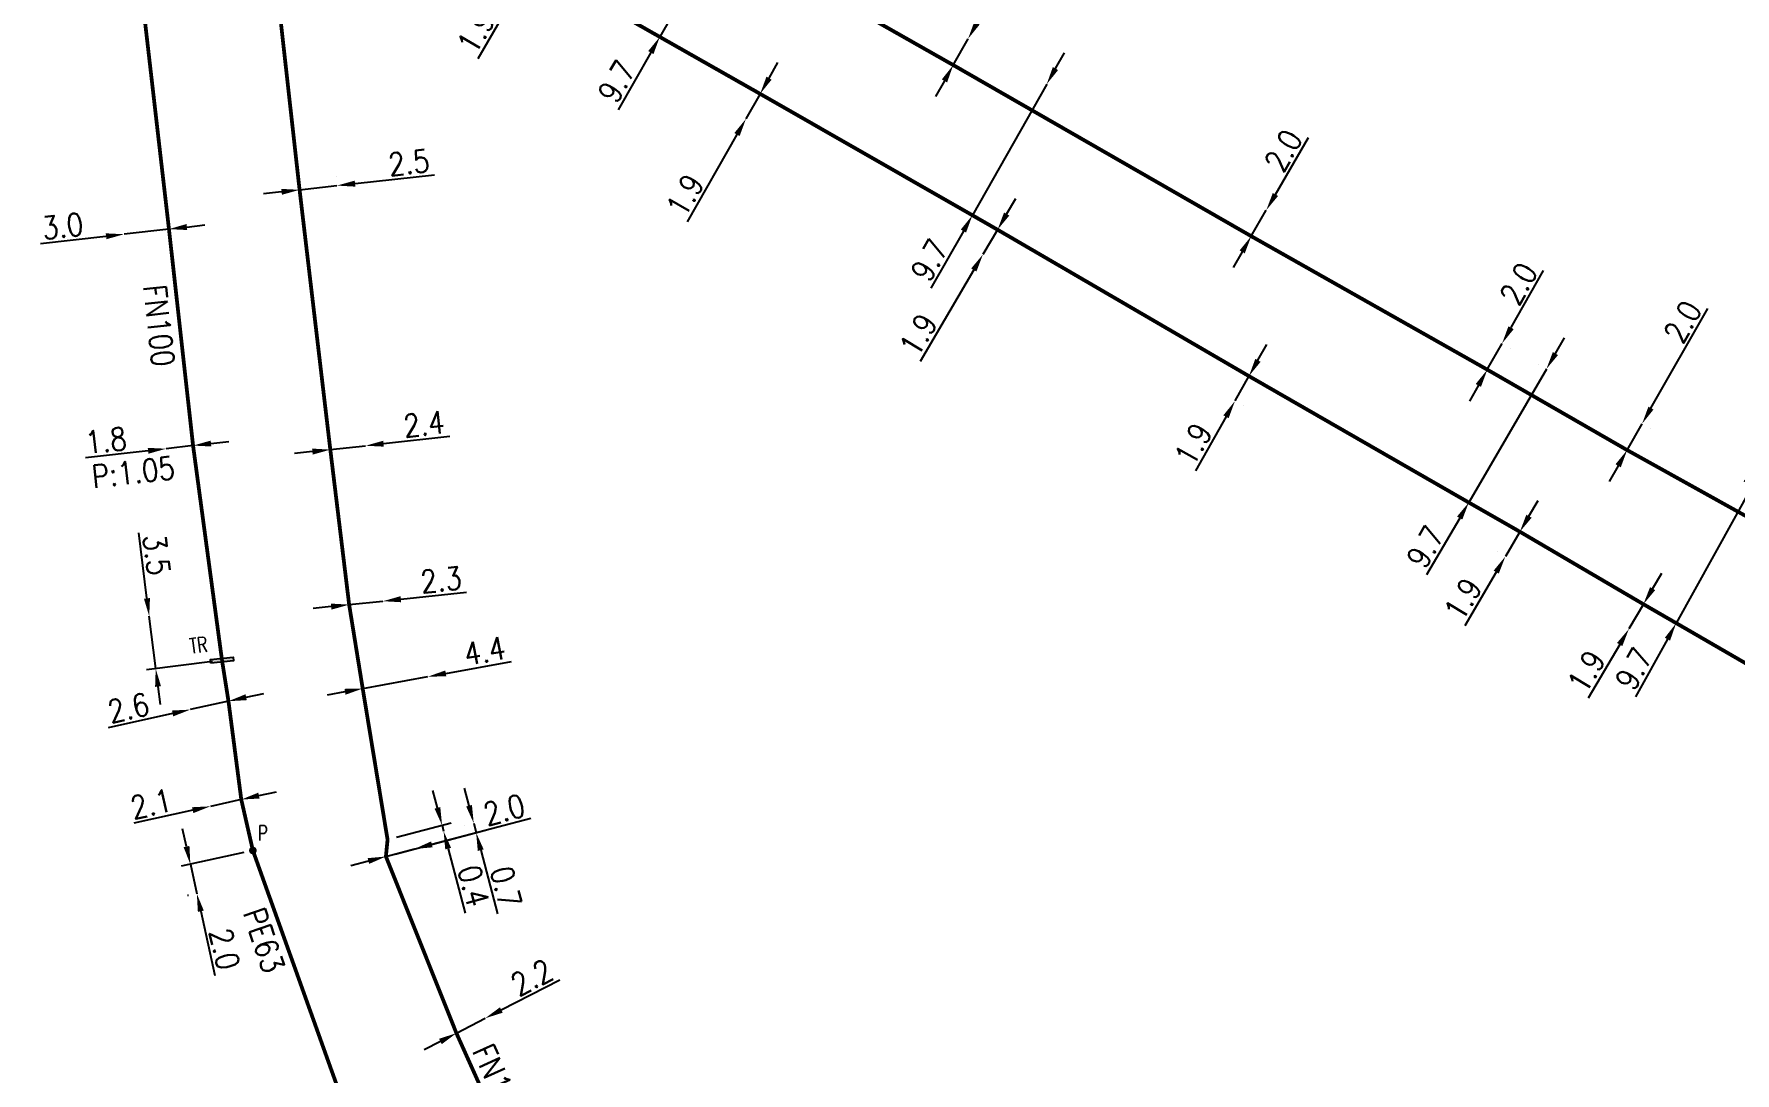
# Model space of a CAD drawing. Header units: millimetres. Extents: x 155997 to 157006, y 121209 to 122008.
# Drawn here: x 156429.4 to 156542.3, y 121668 to 121737 of the extents above; entities that cross this region are included whole.
import ezdxf
from ezdxf.enums import TextEntityAlignment as Align

# ---------------------------------------------------------------- set-up
doc = ezdxf.new("R2010")
doc.units = ezdxf.units.MM
for name, pattern in [('L_25_AP', [2000, 1000, 1000]), ('L_25_FN', [2000, 1000, 1000]), ('L_25_PE', [2000, 1000, 1000])]:
    doc.linetypes.add(name, pattern=pattern)
doc.layers.get('0').update_dxf_attribs({"linetype": 'CONTINUOUS'})
for name, color, linetype in [('L_150', 1, 'CONTINUOUS'), ('L_300', 7, 'CONTINUOUS'), ('L_340', 7, 'CONTINUOUS')]:
    doc.layers.add(name, color=color, linetype=linetype)
doc.styles.add('G_ROMANS', font='ROMANS.SHX', dxfattribs={"width": 0.75})
doc.styles.get("Standard").update_dxf_attribs({"font": 'romans.shx', "width": 0.85})
doc.dimstyles.get("Standard").update_dxf_attribs({"dimtxt": 1.5, "dimasz": 1.2, "dimexe": 0.625, "dimexo": 0.625, "dimgap": 0.25, "dimtad": 1, "dimdec": 1, "dimzin": 0, "dimdsep": 46, "dimtxsty": 'Standard', "dimcen": -0.5, "dimadec": 0, "dimazin": 0, "dimtfac": 1, "dimtdec": 1, "dimtmove": 0, "dimatfit": 3, "dimfxl": 0, "dimtolj": 1, "dimtzin": 0, "dimarcsym": 0})

# ---------------------------------------------------------------- blocks, each defined once
blk = doc.blocks.new('*D30')
at = {"layer": 'L_300', "color": 0, "linetype": 'Continuous', "lineweight": -2, "transparency": 16777216}
for p, q in [((156439.53, 121683.05), (156439.27, 121684.22)), ((156443.33, 121682.66), (156439.18, 121681.74)), ((156439.79, 121681.88), (156440.22, 121679.92)), ((156439.66, 121679.8), (156439.61, 121679.79)), ((156440.48, 121678.75), (156441.42, 121674.48))]:
    blk.add_line(p, q, dxfattribs=at)
at = {"layer": 'L_300', "color": 0, "linetype": 'Continuous', "transparency": 16777216}
for points in [[(156439.73, 121683.09), (156439.34, 121683.01), (156439.79, 121681.88)], [(156440.68, 121678.8), (156440.29, 121678.71), (156440.22, 121679.92)]]:
    blk.add_solid(points, dxfattribs=at)
at = {"layer": 'L_300', "color": 0, "linetype": 'Continuous', "transparency": 16777216, "insert": (156442.06, 121676.25), "char_height": 1.5, "attachment_point": 5, "rotation": 282.4477}
blk.add_mtext('\\A1;2.0', dxfattribs=at)
blk = doc.blocks.new('*D31')
at = {"layer": 'L_150', "color": 0, "linetype": 'Continuous', "lineweight": -2, "transparency": 16777216}
for p, q in [((156444.34, 121686.43), (156445.51, 121686.69)), ((156443.17, 121686.17), (156441.12, 121685.72)), ((156439.95, 121685.46), (156436.03, 121684.6))]:
    blk.add_line(p, q, dxfattribs=at)
at = {"layer": 'L_150', "color": 0, "linetype": 'Continuous', "transparency": 16777216}
for points in [[(156439.9, 121685.66), (156439.99, 121685.27), (156441.12, 121685.72)], [(156444.3, 121686.63), (156444.38, 121686.24), (156443.17, 121686.17)]]:
    blk.add_solid(points, dxfattribs=at)
at = {"layer": 'L_150', "color": 0, "linetype": 'Continuous', "transparency": 16777216, "insert": (156437.19, 121685.88), "char_height": 1.5, "attachment_point": 5, "rotation": 12.4477}
blk.add_mtext('\\A1;2.1', dxfattribs=at)
blk = doc.blocks.new('*D32')
at = {"layer": 'L_150', "color": 0, "linetype": 'Continuous', "lineweight": -2, "transparency": 16777216}
for p, q in [((156442.32, 121692.7), (156439.78, 121692.14)), ((156443.49, 121692.96), (156444.67, 121693.22)), ((156438.61, 121691.89), (156434.34, 121690.94))]:
    blk.add_line(p, q, dxfattribs=at)
at = {"layer": 'L_150', "color": 0, "linetype": 'Continuous', "transparency": 16777216}
for points in [[(156443.45, 121693.16), (156443.54, 121692.77), (156442.32, 121692.7)], [(156438.57, 121692.08), (156438.65, 121691.69), (156439.78, 121692.14)]]:
    blk.add_solid(points, dxfattribs=at)
at = {"layer": 'L_150', "color": 0, "linetype": 'Continuous', "transparency": 16777216, "insert": (156435.68, 121692.26), "char_height": 1.5, "attachment_point": 5, "rotation": 12.4449}
blk.add_mtext('\\A1;2.6', dxfattribs=at)
blk = doc.blocks.new('*D33')
at = {"layer": 'L_340', "color": 0, "linetype": 'Continuous', "lineweight": -2, "transparency": 16777216}
for p, q in [((156436.91, 121699.53), (156436.36, 121703.87)), ((156437.49, 121694.86), (156437.06, 121698.34)), ((156441.27, 121695.34), (156436.87, 121694.79)), ((156437.64, 121693.67), (156437.79, 121692.48))]:
    blk.add_line(p, q, dxfattribs=at)
at = {"layer": 'L_340', "color": 0, "linetype": 'Continuous', "transparency": 16777216}
for points in [[(156437.11, 121699.55), (156436.71, 121699.5), (156437.06, 121698.34)], [(156437.84, 121693.7), (156437.45, 121693.65), (156437.49, 121694.86)]]:
    blk.add_solid(points, dxfattribs=at)
at = {"layer": 'L_340', "color": 0, "linetype": 'Continuous', "transparency": 16777216, "insert": (156437.55, 121702.42), "char_height": 1.5, "attachment_point": 5, "rotation": 277.1587}
blk.add_mtext('\\A1;3.5', dxfattribs=at)
blk = doc.blocks.new('L_300_12')
at = {"color": 0, "linetype": 'Continuous', "const_width": 0.248, "flags": 128}
blk.add_lwpolyline([(-0.13, 0, 1), (0.13, 0, 1)], format="xyb", close=True, dxfattribs=at)
at = {"linetype": 'Continuous', "style": 'G_ROMANS', "width": 0.75}
blk.add_attdef('P', text='', height=1, dxfattribs=at).set_placement((0, 1.33), align=Align.MIDDLE_CENTER)
at = {"color": 0, "linetype": 'Continuous', "width": 0.75, "flags": 3}
for tag, p in [('DEF_LEG', (0, -5)), ('DEF_COUP', (0, -7.5)), ('DEF_TYPE', (0, -10))]:
    blk.add_attdef(tag, text='', height=1.2, dxfattribs=at).set_placement(p, align=Align.MIDDLE)
blk = doc.blocks.new('L_340_19')
at = {"linetype": 'Continuous'}
blk.add_hatch(color=0, dxfattribs=at).paths.add_polyline_path([(0.12, 0.75), (-0.12, 0.75), (-0.12, -0.75), (0.12, -0.75)])
at = {"color": 0, "linetype": 'Continuous'}
blk.add_lwpolyline([(-0.12, 0.75), (0.12, 0.75), (0.12, -0.75), (-0.12, -0.75)], close=True, dxfattribs=at)
at = {"color": 0, "linetype": 'Continuous', "width": 0.75}
for tag, height, flags, p in [('TR', 1, 8, (0, 1.98)), ('DEF_LEG', 1.2, 3, (0, -5)), ('DEF_COUP', 1.2, 3, (0, -7.5)), ('DEF_TYPE', 1.2, 3, (0, -10))]:
    blk.add_attdef(tag, text='', height=height, dxfattribs=dict(at, flags=flags)).set_placement(p, align=Align.MIDDLE)
blk = doc.blocks.new('*D37')
at = {"layer": 'L_150', "color": 0, "linetype": 'Continuous', "lineweight": -2, "transparency": 16777216}
for p, q in [((156460.43, 121672.2), (156464.32, 121674.2)), ((156457.45, 121670.66), (156459.36, 121671.65)), ((156456.39, 121670.11), (156455.32, 121669.56))]:
    blk.add_line(p, q, dxfattribs=at)
at = {"layer": 'L_150', "color": 0, "linetype": 'Continuous', "transparency": 16777216}
for points in [[(156460.34, 121672.38), (156460.52, 121672.02), (156459.36, 121671.65)], [(156456.3, 121670.29), (156456.48, 121669.93), (156457.45, 121670.66)]]:
    blk.add_solid(points, dxfattribs=at)
at = {"layer": 'L_150', "color": 0, "linetype": 'Continuous', "transparency": 16777216, "insert": (156462.45, 121674.36), "char_height": 1.5, "attachment_point": 5, "rotation": 27.2902}
blk.add_mtext('\\A1;2.2', dxfattribs=at)
blk = doc.blocks.new('*D38')
at = {"layer": 'L_150', "color": 0, "linetype": 'Continuous', "lineweight": -2, "transparency": 16777216}
for p, q in [((156458.29, 121685.76), (156457.99, 121686.92)), ((156457.99, 121684.44), (156457.99, 121684.44)), ((156458.6, 121684.6), (156458.76, 121683.97)), ((156453.38, 121682.55), (156459.37, 121684.13)), ((156459.07, 121682.81), (156460.18, 121678.58))]:
    blk.add_line(p, q, dxfattribs=at)
at = {"layer": 'L_150', "color": 0, "linetype": 'Continuous', "transparency": 16777216}
for points in [[(156458.48, 121685.81), (156458.1, 121685.71), (156458.6, 121684.6)], [(156459.26, 121682.86), (156458.87, 121682.76), (156458.76, 121683.97)]]:
    blk.add_solid(points, dxfattribs=at)
at = {"layer": 'L_150', "color": 0, "linetype": 'Continuous', "transparency": 16777216, "insert": (156460.74, 121680.37), "char_height": 1.5, "attachment_point": 5, "rotation": 284.7489}
blk.add_mtext('\\A1;0.7', dxfattribs=at)
blk = doc.blocks.new('*D39')
at = {"layer": 'L_150', "color": 0, "linetype": 'Continuous', "lineweight": -2, "transparency": 16777216}
for p, q in [((156455.82, 121683.2), (156462.4, 121684.93)), ((156452.77, 121682.39), (156454.66, 121682.89)), ((156451.61, 121682.09), (156450.45, 121681.78))]:
    blk.add_line(p, q, dxfattribs=at)
at = {"layer": 'L_150', "color": 0, "linetype": 'Continuous', "transparency": 16777216}
for points in [[(156455.77, 121683.39), (156455.87, 121683), (156454.66, 121682.89)], [(156451.56, 121682.28), (156451.66, 121681.9), (156452.77, 121682.39)]]:
    blk.add_solid(points, dxfattribs=at)
at = {"layer": 'L_150', "color": 0, "linetype": 'Continuous', "transparency": 16777216, "insert": (156460.62, 121685.49), "char_height": 1.5, "attachment_point": 5, "rotation": 14.7489}
blk.add_mtext('\\A1;2.0', dxfattribs=at)
blk = doc.blocks.new('*D40')
at = {"layer": 'L_150', "color": 0, "linetype": 'Continuous', "lineweight": -2, "transparency": 16777216}
for p, q in [((156456.74, 121694.54), (156461.1, 121695.34)), ((156451.23, 121693.54), (156455.56, 121694.33)), ((156450.05, 121693.32), (156448.87, 121693.11))]:
    blk.add_line(p, q, dxfattribs=at)
at = {"layer": 'L_150', "color": 0, "linetype": 'Continuous', "transparency": 16777216}
for points in [[(156456.71, 121694.74), (156456.78, 121694.35), (156455.56, 121694.33)], [(156450.02, 121693.52), (156450.09, 121693.13), (156451.23, 121693.54)]]:
    blk.add_solid(points, dxfattribs=at)
at = {"layer": 'L_150', "color": 0, "linetype": 'Continuous', "transparency": 16777216, "insert": (156459.33, 121696.03), "char_height": 1.5, "attachment_point": 5, "rotation": 10.3396}
blk.add_mtext('\\A1;4.4', dxfattribs=at)
blk = doc.blocks.new('*D41')
at = {"layer": 'L_150', "color": 0, "linetype": 'Continuous', "lineweight": -2, "ltscale": 0.5, "transparency": 16777216}
for p, q in [((156450.33, 121699.11), (156452.57, 121699.34)), ((156453.76, 121699.47), (156458.11, 121699.94)), ((156449.14, 121698.98), (156447.95, 121698.85))]:
    blk.add_line(p, q, dxfattribs=at)
at = {"layer": 'L_150', "color": 0, "linetype": 'Continuous', "ltscale": 0.5, "transparency": 16777216}
for points in [[(156449.12, 121699.18), (156449.16, 121698.78), (156450.33, 121699.11)], [(156453.74, 121699.67), (156453.78, 121699.27), (156452.57, 121699.34)]]:
    blk.add_solid(points, dxfattribs=at)
at = {"layer": 'L_150', "color": 0, "linetype": 'Continuous', "ltscale": 0.5, "transparency": 16777216, "insert": (156456.43, 121700.76), "char_height": 1.5, "attachment_point": 5, "rotation": 6.1146}
blk.add_mtext('\\A1;2.3', dxfattribs=at)
blk = doc.blocks.new('*D42')
at = {"layer": 'L_150', "color": 0, "linetype": 'Continuous', "lineweight": -2, "ltscale": 0.5, "transparency": 16777216}
for p, q in [((156447.89, 121709.27), (156446.7, 121709.14)), ((156449.08, 121709.4), (156451.42, 121709.66)), ((156452.61, 121709.8), (156457.01, 121710.29))]:
    blk.add_line(p, q, dxfattribs=at)
at = {"layer": 'L_150', "color": 0, "linetype": 'Continuous', "ltscale": 0.5, "transparency": 16777216}
for points in [[(156447.87, 121709.47), (156447.91, 121709.07), (156449.08, 121709.4)], [(156452.59, 121709.99), (156452.63, 121709.6), (156451.42, 121709.66)]]:
    blk.add_solid(points, dxfattribs=at)
at = {"layer": 'L_150', "color": 0, "linetype": 'Continuous', "ltscale": 0.5, "transparency": 16777216, "insert": (156455.3, 121711.1), "char_height": 1.5, "attachment_point": 5, "rotation": 6.3614}
blk.add_mtext('\\A1;2.4', dxfattribs=at)
blk = doc.blocks.new('*D455')
at = {"layer": 'L_150', "color": 0, "linetype": 'Continuous', "lineweight": -2, "ltscale": 0.5, "transparency": 16777216}
for p, q in [((156492, 121737.71), (156495.82, 121744.48)), ((156490.43, 121734.93), (156491.41, 121736.67)), ((156489.84, 121733.88), (156489.25, 121732.84))]:
    blk.add_line(p, q, dxfattribs=at)
at = {"layer": 'L_150', "color": 0, "linetype": 'Continuous', "ltscale": 0.5, "transparency": 16777216}
for points in [[(156491.83, 121737.81), (156492.18, 121737.62), (156491.41, 121736.67)], [(156489.67, 121733.98), (156490.02, 121733.78), (156490.43, 121734.93)]]:
    blk.add_solid(points, dxfattribs=at)
at = {"layer": 'L_150', "color": 0, "linetype": 'Continuous', "ltscale": 0.5, "transparency": 16777216, "insert": (156494.17, 121743.59), "char_height": 1.5, "attachment_point": 5, "rotation": 60.5774}
blk.add_mtext('\\A1;2.0', dxfattribs=at)
blk = doc.blocks.new('*D456')
at = {"layer": 'L_150', "color": 0, "linetype": 'Continuous', "lineweight": -2, "ltscale": 0.5, "transparency": 16777216}
for p, q in [((156511.81, 121726.34), (156514, 121730.12)), ((156510.21, 121723.57), (156511.21, 121725.3)), ((156509.61, 121722.53), (156509.01, 121721.49))]:
    blk.add_line(p, q, dxfattribs=at)
at = {"layer": 'L_150', "color": 0, "linetype": 'Continuous', "ltscale": 0.5, "transparency": 16777216}
for points in [[(156511.64, 121726.44), (156511.99, 121726.24), (156511.21, 121725.3)], [(156509.44, 121722.63), (156509.78, 121722.43), (156510.21, 121723.57)]]:
    blk.add_solid(points, dxfattribs=at)
at = {"layer": 'L_150', "color": 0, "linetype": 'Continuous', "ltscale": 0.5, "transparency": 16777216, "insert": (156512.34, 121729.25), "char_height": 1.5, "attachment_point": 5, "rotation": 59.9804}
blk.add_mtext('\\A1;2.0', dxfattribs=at)
blk = doc.blocks.new('*D457')
at = {"layer": 'L_150', "color": 0, "linetype": 'Continuous', "lineweight": -2, "ltscale": 0.5, "transparency": 16777216}
for p, q in [((156527.46, 121717.5), (156529.61, 121721.3)), ((156525.88, 121714.71), (156526.86, 121716.45)), ((156527.41, 121716.14), (156527.41, 121716.14)), ((156526.42, 121714.4), (156526.42, 121714.4)), ((156525.29, 121713.67), (156524.7, 121712.62))]:
    blk.add_line(p, q, dxfattribs=at)
at = {"layer": 'L_150', "color": 0, "linetype": 'Continuous', "ltscale": 0.5, "transparency": 16777216}
for points in [[(156527.28, 121717.59), (156527.63, 121717.4), (156526.86, 121716.45)], [(156525.11, 121713.76), (156525.46, 121713.57), (156525.88, 121714.71)]]:
    blk.add_solid(points, dxfattribs=at)
at = {"layer": 'L_150', "color": 0, "linetype": 'Continuous', "ltscale": 0.5, "transparency": 16777216, "insert": (156527.96, 121720.41), "char_height": 1.5, "attachment_point": 5, "rotation": 60.4907}
blk.add_mtext('\\A1;2.0', dxfattribs=at)
blk = doc.blocks.new('*D458')
at = {"layer": 'L_150', "color": 0, "linetype": 'Continuous', "lineweight": -2, "ltscale": 0.5, "transparency": 16777216}
for p, q in [((156536.74, 121712.16), (156540.51, 121718.77)), ((156535.16, 121709.37), (156536.15, 121711.11)), ((156536.69, 121710.8), (156536.69, 121710.8)), ((156534.56, 121708.33), (156533.97, 121707.29)), ((156535.7, 121709.07), (156535.7, 121709.07))]:
    blk.add_line(p, q, dxfattribs=at)
at = {"layer": 'L_150', "color": 0, "linetype": 'Continuous', "ltscale": 0.5, "transparency": 16777216}
for points in [[(156536.57, 121712.25), (156536.91, 121712.06), (156536.15, 121711.11)], [(156534.39, 121708.43), (156534.74, 121708.23), (156535.16, 121709.37)]]:
    blk.add_solid(points, dxfattribs=at)
at = {"layer": 'L_150', "color": 0, "linetype": 'Continuous', "ltscale": 0.5, "transparency": 16777216, "insert": (156538.85, 121717.89), "char_height": 1.5, "attachment_point": 5, "rotation": 60.3487}
blk.add_mtext('\\A1;2.0', dxfattribs=at)
blk = doc.blocks.new('*D462')
at = {"layer": 'L_150', "color": 0, "linetype": 'Continuous', "lineweight": -2, "ltscale": 0.5, "transparency": 16777216}
for p, q in [((156463.13, 121742.63), (156463.73, 121743.67)), ((156462.52, 121741.59), (156461.56, 121739.95)), ((156460.96, 121738.92), (156458.88, 121735.35))]:
    blk.add_line(p, q, dxfattribs=at)
at = {"layer": 'L_150', "color": 0, "linetype": 'Continuous', "ltscale": 0.5, "transparency": 16777216}
for points in [[(156462.96, 121742.73), (156463.3, 121742.53), (156462.52, 121741.59)], [(156460.79, 121739.02), (156461.13, 121738.82), (156461.56, 121739.95)]]:
    blk.add_solid(points, dxfattribs=at)
at = {"layer": 'L_150', "color": 0, "linetype": 'Continuous', "ltscale": 0.5, "transparency": 16777216, "insert": (156458.75, 121737.12), "char_height": 1.5, "attachment_point": 5, "rotation": 59.7009}
blk.add_mtext('\\A1;1.9', dxfattribs=at)
blk = doc.blocks.new('*D463')
at = {"layer": 'L_150', "color": 0, "linetype": 'Continuous', "lineweight": -2, "ltscale": 0.5, "transparency": 16777216}
for p, q in [((156478.2, 121734.06), (156478.79, 121735.1)), ((156477.61, 121733.02), (156476.67, 121731.36)), ((156476.07, 121730.32), (156472.77, 121724.52))]:
    blk.add_line(p, q, dxfattribs=at)
at = {"layer": 'L_150', "color": 0, "linetype": 'Continuous', "ltscale": 0.5, "transparency": 16777216}
for points in [[(156478.03, 121734.16), (156478.37, 121733.96), (156477.61, 121733.02)], [(156475.9, 121730.42), (156476.25, 121730.22), (156476.67, 121731.36)]]:
    blk.add_solid(points, dxfattribs=at)
at = {"layer": 'L_150', "color": 0, "linetype": 'Continuous', "ltscale": 0.5, "transparency": 16777216, "insert": (156472.63, 121726.29), "char_height": 1.5, "attachment_point": 5, "rotation": 60.3458}
blk.add_mtext('\\A1;1.9', dxfattribs=at)
blk = doc.blocks.new('*D464')
at = {"layer": 'L_150', "color": 0, "linetype": 'Continuous', "lineweight": -2, "ltscale": 0.5, "transparency": 16777216}
for p, q in [((156493.97, 121725.04), (156494.58, 121726.07)), ((156493.37, 121724), (156492.4, 121722.36)), ((156491.8, 121721.33), (156488.23, 121715.26))]:
    blk.add_line(p, q, dxfattribs=at)
at = {"layer": 'L_150', "color": 0, "linetype": 'Continuous', "ltscale": 0.5, "transparency": 16777216}
for points in [[(156493.8, 121725.14), (156494.15, 121724.94), (156493.37, 121724)], [(156491.62, 121721.43), (156491.97, 121721.23), (156492.4, 121722.36)]]:
    blk.add_solid(points, dxfattribs=at)
at = {"layer": 'L_150', "color": 0, "linetype": 'Continuous', "ltscale": 0.5, "transparency": 16777216, "insert": (156488.11, 121717.03), "char_height": 1.5, "attachment_point": 5, "rotation": 59.5752}
blk.add_mtext('\\A1;1.9', dxfattribs=at)
blk = doc.blocks.new('*D465')
at = {"layer": 'L_150', "color": 0, "linetype": 'Continuous', "lineweight": -2, "ltscale": 0.5, "transparency": 16777216}
for p, q in [((156510.65, 121715.33), (156511.24, 121716.38)), ((156510.06, 121714.29), (156509.13, 121712.63)), ((156510.61, 121713.98), (156510.61, 121713.98)), ((156508.54, 121711.59), (156506.51, 121707.99)), ((156509.67, 121712.32), (156509.67, 121712.32))]:
    blk.add_line(p, q, dxfattribs=at)
at = {"layer": 'L_150', "color": 0, "linetype": 'Continuous', "ltscale": 0.5, "transparency": 16777216}
for points in [[(156510.48, 121715.43), (156510.83, 121715.23), (156510.06, 121714.29)], [(156508.36, 121711.68), (156508.71, 121711.49), (156509.13, 121712.63)]]:
    blk.add_solid(points, dxfattribs=at)
at = {"layer": 'L_150', "color": 0, "linetype": 'Continuous', "ltscale": 0.5, "transparency": 16777216, "insert": (156506.36, 121709.76), "char_height": 1.5, "attachment_point": 5, "rotation": 60.5569}
blk.add_mtext('\\A1;1.9', dxfattribs=at)
blk = doc.blocks.new('*D466')
at = {"layer": 'L_150', "color": 0, "linetype": 'Continuous', "lineweight": -2, "ltscale": 0.5, "transparency": 16777216}
for p, q in [((156528.64, 121704.98), (156529.25, 121706.02)), ((156528.04, 121703.95), (156527.08, 121702.31)), ((156527.5, 121704.26), (156527.5, 121704.26)), ((156526.54, 121702.62), (156526.54, 121702.62)), ((156526.47, 121701.27), (156524.38, 121697.71))]:
    blk.add_line(p, q, dxfattribs=at)
at = {"layer": 'L_150', "color": 0, "linetype": 'Continuous', "ltscale": 0.5, "transparency": 16777216}
for points in [[(156528.47, 121705.08), (156528.82, 121704.88), (156528.04, 121703.95)], [(156526.3, 121701.37), (156526.64, 121701.17), (156527.08, 121702.31)]]:
    blk.add_solid(points, dxfattribs=at)
at = {"layer": 'L_150', "color": 0, "linetype": 'Continuous', "ltscale": 0.5, "transparency": 16777216, "insert": (156524.26, 121699.48), "char_height": 1.5, "attachment_point": 5, "rotation": 59.6107}
blk.add_mtext('\\A1;1.9', dxfattribs=at)
blk = doc.blocks.new('*D476')
at = {"layer": 'L_150', "color": 0, "linetype": 'Continuous', "lineweight": -2, "ltscale": 0.5, "transparency": 16777216}
for p, q in [((156476.52, 121746.54), (156477.12, 121747.58)), ((156475.93, 121745.5), (156470.95, 121736.8)), ((156470.36, 121735.76), (156468.18, 121731.96))]:
    blk.add_line(p, q, dxfattribs=at)
at = {"layer": 'L_150', "color": 0, "linetype": 'Continuous', "ltscale": 0.5, "transparency": 16777216}
for points in [[(156476.35, 121746.64), (156476.7, 121746.44), (156475.93, 121745.5)], [(156470.18, 121735.86), (156470.53, 121735.66), (156470.95, 121736.8)]]:
    blk.add_solid(points, dxfattribs=at)
at = {"layer": 'L_150', "color": 0, "linetype": 'Continuous', "ltscale": 0.5, "transparency": 16777216, "insert": (156468.1, 121733.84), "char_height": 1.5, "attachment_point": 5, "rotation": 60.2253}
blk.add_mtext('\\A1;9.7', dxfattribs=at)
blk = doc.blocks.new('*D477')
at = {"layer": 'L_150', "color": 0, "linetype": 'Continuous', "lineweight": -2, "ltscale": 0.5, "transparency": 16777216}
for p, q in [((156497.22, 121734.7), (156497.81, 121735.75)), ((156496.63, 121733.66), (156491.7, 121724.96)), ((156491.1, 121723.91), (156488.95, 121720.11))]:
    blk.add_line(p, q, dxfattribs=at)
at = {"layer": 'L_150', "color": 0, "linetype": 'Continuous', "ltscale": 0.5, "transparency": 16777216}
for points in [[(156497.04, 121734.8), (156497.39, 121734.6), (156496.63, 121733.66)], [(156490.93, 121724.01), (156491.28, 121723.81), (156491.7, 121724.96)]]:
    blk.add_solid(points, dxfattribs=at)
at = {"layer": 'L_150', "color": 0, "linetype": 'Continuous', "ltscale": 0.5, "transparency": 16777216, "insert": (156488.86, 121721.98), "char_height": 1.5, "attachment_point": 5, "rotation": 60.4631}
blk.add_mtext('\\A1;9.7', dxfattribs=at)
blk = doc.blocks.new('*D478')
at = {"layer": 'L_150', "color": 0, "linetype": 'Continuous', "lineweight": -2, "ltscale": 0.5, "transparency": 16777216}
for p, q in [((156530.4, 121715.78), (156531, 121716.82)), ((156529.26, 121715.06), (156529.26, 121715.06)), ((156529.8, 121714.75), (156524.65, 121705.89)), ((156524.05, 121704.86), (156521.85, 121701.08))]:
    blk.add_line(p, q, dxfattribs=at)
at = {"layer": 'L_150', "color": 0, "linetype": 'Continuous', "ltscale": 0.5, "transparency": 16777216}
for points in [[(156530.23, 121715.88), (156530.57, 121715.68), (156529.8, 121714.75)], [(156523.87, 121704.96), (156524.22, 121704.76), (156524.65, 121705.89)]]:
    blk.add_solid(points, dxfattribs=at)
at = {"layer": 'L_150', "color": 0, "linetype": 'Continuous', "ltscale": 0.5, "transparency": 16777216, "insert": (156521.78, 121702.95), "char_height": 1.5, "attachment_point": 5, "rotation": 59.831}
blk.add_mtext('\\A1;9.7', dxfattribs=at)
blk = doc.blocks.new('*D479')
at = {"layer": 'L_150', "color": 0, "linetype": 'Continuous', "lineweight": -2, "ltscale": 0.5, "transparency": 16777216}
for p, q in [((156536.85, 121700.17), (156537.46, 121701.2)), ((156536.24, 121699.14), (156535.28, 121697.5)), ((156534.67, 121696.47), (156532.57, 121692.91))]:
    blk.add_line(p, q, dxfattribs=at)
at = {"layer": 'L_150', "color": 0, "linetype": 'Continuous', "ltscale": 0.5, "transparency": 16777216}
for points in [[(156536.68, 121700.27), (156537.02, 121700.07), (156536.24, 121699.14)], [(156534.49, 121696.57), (156534.84, 121696.36), (156535.28, 121697.5)]]:
    blk.add_solid(points, dxfattribs=at)
at = {"layer": 'L_150', "color": 0, "linetype": 'Continuous', "ltscale": 0.5, "transparency": 16777216, "insert": (156532.45, 121694.68), "char_height": 1.5, "attachment_point": 5, "rotation": 59.4555}
blk.add_mtext('\\A1;1.9', dxfattribs=at)
blk = doc.blocks.new('*D480')
at = {"layer": 'L_150', "color": 0, "linetype": 'Continuous', "lineweight": -2, "ltscale": 0.5, "transparency": 16777216}
for p, q in [((156544.06, 121708.08), (156544.64, 121709.13)), ((156543.48, 121707.03), (156538.41, 121697.87)), ((156543.45, 121707.04), (156542.93, 121707.33)), ((156538.39, 121697.88), (156537.87, 121698.17)), ((156537.83, 121696.82), (156535.72, 121692.99))]:
    blk.add_line(p, q, dxfattribs=at)
at = {"layer": 'L_150', "color": 0, "linetype": 'Continuous', "ltscale": 0.5, "transparency": 16777216}
for points in [[(156543.88, 121708.17), (156544.23, 121707.98), (156543.48, 121707.03)], [(156537.66, 121696.91), (156538.01, 121696.72), (156538.41, 121697.87)]]:
    blk.add_solid(points, dxfattribs=at)
at = {"layer": 'L_150', "color": 0, "linetype": 'Continuous', "ltscale": 0.5, "transparency": 16777216, "insert": (156535.61, 121694.86), "char_height": 1.5, "attachment_point": 5, "rotation": 61.0624}
blk.add_mtext('\\A1;9.7', dxfattribs=at)
blk = doc.blocks.new('*D445')
at = {"layer": 'L_150', "color": 0, "linetype": 'Continuous', "lineweight": -2, "ltscale": 0.5, "transparency": 16777216}
for p, q in [((156449.46, 121727.55), (156449.46, 121727.55)), ((156450.72, 121727.06), (156455.99, 121727.65)), ((156445.85, 121726.52), (156444.65, 121726.38)), ((156446.97, 121727.27), (156446.97, 121727.27)), ((156447.04, 121726.65), (156449.52, 121726.93))]:
    blk.add_line(p, q, dxfattribs=at)
at = {"layer": 'L_150', "color": 0, "linetype": 'Continuous', "ltscale": 0.5, "transparency": 16777216}
for points in [[(156445.83, 121726.71), (156445.87, 121726.32), (156447.04, 121726.65)], [(156450.7, 121727.26), (156450.74, 121726.86), (156449.52, 121726.93)]]:
    blk.add_solid(points, dxfattribs=at)
at = {"layer": 'L_150', "color": 0, "linetype": 'Continuous', "ltscale": 0.5, "transparency": 16777216, "insert": (156454.3, 121728.46), "char_height": 1.5, "attachment_point": 5, "rotation": 6.3614}
blk.add_mtext('\\A1;2.5', dxfattribs=at)
blk = doc.blocks.new('*D452')
at = {"layer": 'L_150', "color": 0, "linetype": 'Continuous', "lineweight": -2, "ltscale": 0.5, "transparency": 16777216}
for p, q in [((156436.99, 121709.33), (156432.82, 121708.85)), ((156439.97, 121709.67), (156438.18, 121709.46)), ((156441.16, 121709.81), (156442.35, 121709.94))]:
    blk.add_line(p, q, dxfattribs=at)
at = {"layer": 'L_150', "color": 0, "linetype": 'Continuous', "ltscale": 0.5, "transparency": 16777216}
for points in [[(156436.96, 121709.52), (156437.01, 121709.13), (156438.18, 121709.46)], [(156441.14, 121710), (156441.18, 121709.61), (156439.97, 121709.67)]]:
    blk.add_solid(points, dxfattribs=at)
at = {"layer": 'L_150', "color": 0, "linetype": 'Continuous', "ltscale": 0.5, "transparency": 16777216, "insert": (156434.19, 121710.01), "char_height": 1.5, "attachment_point": 5, "rotation": 6.5531}
blk.add_mtext('\\A1;1.8', dxfattribs=at)
blk = doc.blocks.new('*D454')
at = {"layer": 'L_150', "color": 0, "linetype": 'Continuous', "lineweight": -2, "ltscale": 0.5, "transparency": 16777216}
for p, q in [((156438.37, 121724.04), (156435.39, 121723.7)), ((156439.56, 121724.18), (156440.75, 121724.32)), ((156434.19, 121723.56), (156429.85, 121723.06))]:
    blk.add_line(p, q, dxfattribs=at)
at = {"layer": 'L_150', "color": 0, "linetype": 'Continuous', "ltscale": 0.5, "transparency": 16777216}
for points in [[(156439.54, 121724.38), (156439.58, 121723.98), (156438.37, 121724.04)], [(156434.17, 121723.76), (156434.22, 121723.37), (156435.39, 121723.7)]]:
    blk.add_solid(points, dxfattribs=at)
at = {"layer": 'L_150', "color": 0, "linetype": 'Continuous', "ltscale": 0.5, "transparency": 16777216, "insert": (156431.31, 121724.24), "char_height": 1.5, "attachment_point": 5, "rotation": 6.5531}
blk.add_mtext('\\A1;3.0', dxfattribs=at)
blk = doc.blocks.new('*D854')
at = {"layer": 'L_150', "color": 0, "linetype": 'Continuous', "lineweight": -2, "transparency": 16777216}
for p, q in [((156456.19, 121685.62), (156455.88, 121686.78)), ((156453.48, 121683.67), (156457.1, 121684.62)), ((156456.5, 121684.46), (156456.6, 121684.07)), ((156456.9, 121682.91), (156458.03, 121678.63))]:
    blk.add_line(p, q, dxfattribs=at)
at = {"layer": 'L_150', "color": 0, "linetype": 'Continuous', "transparency": 16777216}
for points in [[(156456.38, 121685.67), (156456, 121685.57), (156456.5, 121684.46)], [(156457.1, 121682.96), (156456.71, 121682.86), (156456.6, 121684.07)]]:
    blk.add_solid(points, dxfattribs=at)
at = {"layer": 'L_150', "color": 0, "linetype": 'Continuous', "transparency": 16777216, "insert": (156458.59, 121680.44), "char_height": 1.5, "attachment_point": 5, "rotation": 284.7489}
blk.add_mtext('\\A1;0.4', dxfattribs=at)

msp = doc.modelspace()

# ---------------------------------------------------------------- linework, layer by layer
at = {"layer": 'L_150', "linetype": 'L_25_AP', "ltscale": 0.5, "const_width": 0.25, "flags": 128}
for points in [[(156566.84, 121681.8), (156570.86, 121688.59), (156571.06, 121688.93), (156560.55, 121694.92), (156545.99, 121703.35), (156535.16, 121709.37), (156525.88, 121714.71), (156510.21, 121723.57), (156490.43, 121734.93), (156480.34, 121740.65), (156469.82, 121746.73), (156462.38, 121751.06), (156462.38, 121751.06), (156462.38, 121751.06), (156456.31, 121754.23), (156455.44, 121754.73), (156454.58, 121755.22), (156453.7, 121755.91), (156442.87, 121761.76), (156434.46, 121766.28), (156428.25, 121769.62), (156421.85, 121773.24), (156412.78, 121777.93), (156395.63, 121786.84), (156385.13, 121792.28), (156344.09, 121813.53), (156323.92, 121824.07), (156312.53, 121829.94), (156297.62, 121837.65), (156288.19, 121842.55), (156278.23, 121847.72), (156266.18, 121853.9), (156256.41, 121858.94), (156247.37, 121863.57), (156235.62, 121869.7), (156235.62, 121869.7), (156224.32, 121875.5), (156216.22, 121879.6), (156196.18, 121890.09), (156184.35, 121896.18), (156169.77, 121903.75), (156160.55, 121908.52), (156151.96, 121912.97), (156143.35, 121917.41), (156133.81, 121922.4), (156123.79, 121927.55), (156114.61, 121932.24), (156104.64, 121937.46), (156094.8, 121942.62), (156081.41, 121949.63), (156080.87, 121949.92), (156080.46, 121950.14)], [(156416.13, 121754.43), (156416.62, 121754.36), (156417.08, 121754.3), (156417.77, 121754.98), (156422.17, 121754.34), (156431.79, 121752.96), (156436.76, 121752.25), (156444.9, 121751.1), (156444.9, 121751.1), (156445.65, 121750.75), (156451.04, 121748.23), (156460.16, 121743.04), (156462.52, 121741.59), (156470.95, 121736.8), (156477.61, 121733.02), (156491.7, 121724.96), (156493.37, 121724), (156510.06, 121714.28), (156524.65, 121705.89), (156528.04, 121703.95), (156536.24, 121699.14), (156538.94, 121697.58), (156547.63, 121692.55), (156563.98, 121683.41), (156566.84, 121681.8), (156576.27, 121676.53), (156598.4, 121663.76), (156601.37, 121662.05), (156608.81, 121657.75), (156624.39, 121648.76), (156649.08, 121634.83), (156651.04, 121633.73), (156653.88, 121632.13), (156653.88, 121632.13), (156653.88, 121632.13), (156653.88, 121632.13), (156664.07, 121625.55), (156670.52, 121622.88)]]:
    msp.add_lwpolyline(points, dxfattribs=at)
at = {"layer": 'L_150', "linetype": 'L_25_FN', "ltscale": 0.5, "const_width": 0.25}
for points in [[(156441.89, 121695.42), (156439.97, 121709.67), (156438.37, 121724.04), (156436.73, 121738.24), (156435.75, 121748.75), (156435.75, 121748.75), (156436.19, 121748.78), (156436.27, 121749.19), (156436.76, 121752.25), (156436.76, 121752.25)], [(156495.67, 121585.01), (156484.17, 121609.26), (156483.74, 121610.17), (156477.33, 121624.48), (156475.28, 121629.45), (156474.81, 121630.58), (156474.74, 121630.79), (156473.44, 121634.52), (156470.7, 121639.62), (156468.23, 121645.54), (156464.75, 121653.48), (156463.58, 121656.14), (156461.78, 121661.02), (156457.45, 121670.66), (156452.77, 121682.39), (156452.88, 121683.51), (156451.23, 121693.54), (156450.33, 121699.11), (156449.08, 121709.4), (156449.08, 121709.4), (156447.04, 121726.65), (156444.66, 121747.95)]]:
    msp.add_lwpolyline(points, dxfattribs=at)
at = {"layer": 'L_150', "linetype": 'L_25_PE', "ltscale": 0.5, "const_width": 0.25, "flags": 128}
msp.add_lwpolyline([(156459.56, 121645.02), (156457.36, 121649.97), (156457.22, 121650.35), (156454.72, 121656.21), (156453.58, 121658.7), (156453.13, 121659.04), (156452.39, 121661.06), (156450.4, 121664.72), (156443.94, 121682.79), (156443.17, 121686.17), (156442.32, 121692.7), (156441.89, 121695.42)], dxfattribs=at)

# ---------------------------------------------------------------- block references
at = {"layer": 'L_300'}
ref = msp.add_blockref('L_300_12', (156443.94, 121682.79), dxfattribs=dict(at, rotation=330.564633542978))
ref.add_attrib('P', 'P', dxfattribs={"layer": '0', "linetype": 'Continuous', "height": 1, "style": 'G_ROMANS', "width": 0.75}).set_placement((156444.6, 121683.95), align=Align.MIDDLE_CENTER)
at = {"layer": 'L_340'}
ref = msp.add_blockref('L_340_19', (156441.89, 121695.42), dxfattribs=dict(at, rotation=95.92924253624179))
ref.add_attrib('TR', 'TR', dxfattribs={"layer": '0', "color": 0, "linetype": 'Continuous', "height": 1, "rotation": 7.1587, "width": 0.75}).set_placement((156440.33, 121696.42), align=Align.MIDDLE)

# ---------------------------------------------------------------- texts
at = {"layer": 'L_150', "linetype": 'Continuous', "ltscale": 0.5, "width": 0.85}
for s, rotation, p in [('FN100', 276.3506, (156436.66, 121720.27)), ('P:1.05', 6.5531, (156433.35, 121706.85)), ('FN150', 294.1532, (156458.48, 121669.5))]:
    msp.add_text(s, height=1.5, rotation=rotation, dxfattribs=at).set_placement(p)
at = {"layer": 'L_150', "linetype": 'Continuous', "width": 0.85}
msp.add_text('PE63', height=1.5, rotation=288.6356, dxfattribs=at).set_placement((156443.27, 121678.66))

# ---------------------------------------------------------------- dimensions: what is measured, and where the dimension line sits
at = {"layer": 'L_150', "linetype": 'Continuous', "ltscale": 0.5}
for base, p1, p2, angle, picture, middle in [((156475.93, 121745.5), (156470.95, 121736.8), (156475.93, 121745.5), 240.2253, '*D476', (156468.97, 121733.34)), ((156496.63, 121733.66), (156491.7, 121724.96), (156496.63, 121733.66), 240.4631, '*D477', (156489.73, 121721.49)), ((156529.8, 121714.75), (156524.65, 121705.89), (156529.8, 121714.75), 239.831, '*D478', (156522.65, 121702.45)), ((156543.48, 121707.03), (156538.94, 121697.58), (156544, 121706.73), 241.0624, '*D480', (156536.48, 121694.38))]:
    dim = msp.add_linear_dim(base=base, p1=p1, p2=p2, angle=angle, text='9.7', dimstyle='Standard', override={"dimatfit": 0}, dxfattribs=at)
    dim.commit()
    dim.dimension.update_dxf_attribs({"geometry": picture, "text_midpoint": middle, "dimtype": 160})
for base, p1, p2, angle, picture, middle in [((156491.41, 121736.67), (156490.43, 121734.93), (156491.41, 121736.67), 240.5774, '*D455', (156495.04, 121743.1)), ((156461.56, 121739.95), (156462.52, 121741.59), (156461.56, 121739.95), 59.7009, '*D462', (156459.62, 121736.62)), ((156476.67, 121731.36), (156477.61, 121733.02), (156476.67, 121731.36), 60.3458, '*D463', (156473.5, 121725.8)), ((156511.21, 121725.3), (156510.21, 121723.57), (156511.21, 121725.3), 239.9804, '*D456', (156513.21, 121728.75)), ((156449.52, 121726.93), (156447.04, 121726.65), (156449.52, 121726.93), 186.3614, '*D445', (156454.41, 121727.47)), ((156435.39, 121723.7), (156438.37, 121724.04), (156435.39, 121723.7), 6.5531, '*D454', (156431.43, 121723.25)), ((156492.4, 121722.36), (156493.37, 121724), (156492.4, 121722.36), 59.5752, '*D464', (156488.97, 121716.52)), ((156526.86, 121716.45), (156525.88, 121714.71), (156526.86, 121716.45), 240.4907, '*D457', (156528.83, 121719.92)), ((156536.15, 121711.11), (156535.16, 121709.37), (156536.15, 121711.11), 240.3487, '*D458', (156539.72, 121717.39)), ((156509.13, 121712.63), (156510.06, 121714.29), (156509.13, 121712.63), 60.5569, '*D465', (156507.23, 121709.27)), ((156451.42, 121709.66), (156449.08, 121709.4), (156451.42, 121709.66), 186.3614, '*D42', (156455.41, 121710.11)), ((156438.18, 121709.46), (156439.97, 121709.67), (156438.18, 121709.46), 6.5531, '*D452', (156434.31, 121709.02)), ((156527.08, 121702.31), (156528.04, 121703.95), (156527.08, 121702.31), 59.6107, '*D466', (156525.12, 121698.97)), ((156452.5688, 121699.3448), (156450.3316, 121699.1051), (156452.5688, 121699.3448), 186.1146, '*D41', (156456.5318, 121699.7693)), ((156535.28, 121697.5), (156536.24, 121699.14), (156535.28, 121697.5), 59.4555, '*D479', (156533.31, 121694.17))]:
    dim = msp.add_linear_dim(base=base, p1=p1, p2=p2, angle=angle, dimstyle='Standard', override={"dimatfit": 0}, dxfattribs=at)
    dim.commit()
    dim.dimension.update_dxf_attribs({"geometry": picture, "text_midpoint": middle, "dimtype": 160})
at = {"layer": 'L_150', "linetype": 'Continuous'}
for base, p1, p2, angle, override, picture, middle in [((156455.56, 121694.33), (156451.23, 121693.54), (156455.56, 121694.33), 190.3396, {"dimatfit": 0}, '*D40', (156459.51, 121695.05)), ((156439.78, 121692.14), (156442.32, 121692.7), (156439.78, 121692.14), 12.4449, {"dimscale": 1, "dimlfac": 1, "dimlunit": 2, "dimatfit": 0}, '*D32', (156435.89, 121691.29)), ((156441.12, 121685.72), (156443.17, 121686.17), (156441.12, 121685.72), 12.4477, {"dimatfit": 0}, '*D31', (156437.4, 121684.9)), ((156454.66, 121682.89), (156452.77, 121682.39), (156454.66, 121682.89), 194.7489, {"dimatfit": 0}, '*D39', (156460.87, 121684.53)), ((156458.5964, 121684.5996), (156452.7741, 121682.3947), (156458.5964, 121684.5996), 284.7489, {"dimatfit": 0}, '*D38', (156459.7766, 121680.1166)), ((156456.6, 121684.07), (156452.88, 121683.51), (156456.6, 121684.07), 104.7489, {"dimatfit": 0}, '*D854', (156457.62, 121680.19)), ((156459.3645, 121671.6483), (156457.4538, 121670.6625), (156459.3645, 121671.6483), 207.2902, {"dimatfit": 0}, '*D37', (156462.9066, 121673.4757))]:
    dim = msp.add_linear_dim(base=base, p1=p1, p2=p2, angle=angle, dimstyle='Standard', override=override, dxfattribs=at)
    dim.commit()
    dim.dimension.update_dxf_attribs({"geometry": picture, "text_midpoint": middle, "dimtype": 160})
at = {"layer": 'L_300', "linetype": 'Continuous'}
dim = msp.add_linear_dim(base=(156440.22, 121679.92), p1=(156443.94, 121682.79), p2=(156440.27, 121679.93), angle=102.4477, dimstyle='Standard', override={"dimatfit": 0}, dxfattribs=at)
dim.commit()
dim.dimension.update_dxf_attribs({"geometry": '*D30', "text_midpoint": (156441.08, 121676.03), "dimtype": 160})
at = {"layer": 'L_340', "linetype": 'Continuous'}
dim = msp.add_linear_dim(base=(156437.06, 121698.34), p1=(156441.89, 121695.42), p2=(156437.06, 121698.34), angle=277.1587, dimstyle='Standard', override={"dimatfit": 0}, dxfattribs=at)
dim.commit()
dim.dimension.update_dxf_attribs({"geometry": '*D33', "text_midpoint": (156436.56, 121702.29), "dimtype": 160})

doc.saveas('drawing.dxf')
